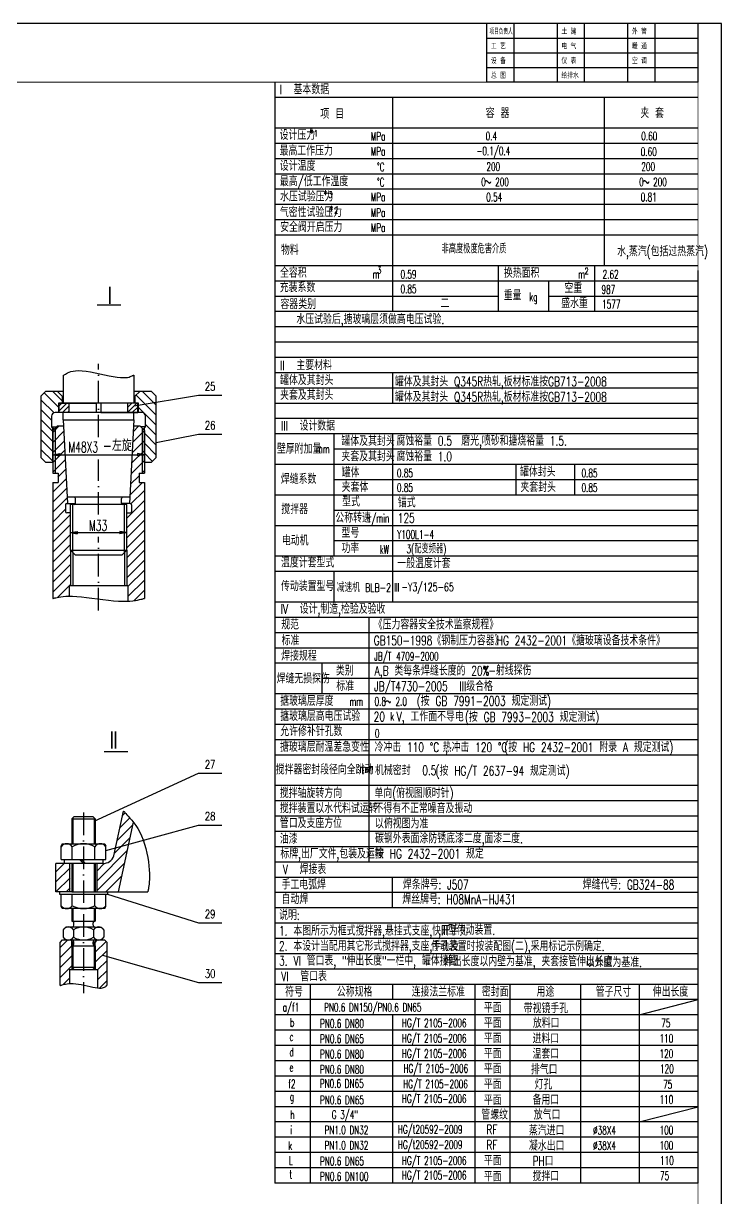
# Model space of a CAD drawing. Extents: x 15743 to 21683, y 5636 to 14046.
# Drawn here: x 18713 to 21683, y 9055 to 14046 of the extents above; entities that cross this region are included whole.
import ezdxf
from ezdxf.enums import TextEntityAlignment as Align

# ---------------------------------------------------------------- set-up
doc = ezdxf.new("R2010")
doc.units = 0
doc.header["$LTSCALE"] = 8
doc.linetypes.add('ACAD_ISO10W100', pattern=[18, 12, -3, 0, -3])
doc.linetypes.add('HIDDEN', pattern=[0.375, 0.25, -0.125])
for name, color, linetype in [('1', 1, 'Continuous'), ('3', 7, 'HIDDEN'), ('5', 7, 'Continuous'), ('BZCC', 7, 'Continuous'), ('K1', 4, 'Continuous'), ('tankx', 2, 'ACAD_ISO10W100'), ('tanky', 7, 'Continuous')]:
    doc.layers.add(name, color=color, linetype=linetype)
doc.styles.add('HZ', font='txt', dxfattribs={"width": 0.5, "bigfont": 'hzfs'})
doc.styles.add('hzfs', font='simplex.shx', dxfattribs={"width": 0.7, "bigfont": 'hzfs.shx'})
doc.styles.add('ST', font='', dxfattribs={"width": 0.75})
doc.styles.get("Standard").update_dxf_attribs({"font": 'txt', "width": 0.7, "bigfont": 'hztxt.shx'})
doc.styles.get('ST').set_extended_font_data('SimSun')

# ---------------------------------------------------------------- blocks, each defined once
blk = doc.blocks.new('*D111')
for p, q in [((-320.183002, 414.382315), (-320.180446, 414.382922)), ((-320.180446, 414.382922), (-320.16255, 414.387173)), ((-320.16255, 414.387173), (-320.113976, 414.398709)), ((-320.113976, 414.398709), (-320.019385, 414.421173)), ((-320.019385, 414.421173), (-319.863437, 414.45821)), ((-319.863437, 414.45821), (-319.630794, 414.513462)), ((-319.630794, 414.513462), (-319.306116, 414.590571)), ((-319.306116, 414.590571), (-318.874064, 414.693181)), ((-318.874064, 414.693181), (-318.319703, 414.821791)), ((-318.319703, 414.821791), (-317.629714, 414.964325)), ((-317.629714, 414.964325), (-316.791181, 415.105565)), ((-316.791181, 415.105565), (-315.791188, 415.230292)), ((-315.791188, 415.230292), (-314.616822, 415.323285)), ((-314.616822, 415.323285), (-313.255165, 415.369327)), ((-313.255165, 415.369327), (-311.693303, 415.353198)), ((-311.693303, 415.353198), (-309.91832, 415.259678)), ((-309.91832, 415.259678), (-307.928555, 415.080053)), ((-307.928555, 415.080053), (-305.767363, 414.831618)), ((-305.767363, 414.831618), (-303.489352, 414.538173)), ((-303.489352, 414.538173), (-301.149133, 414.223517)), ((-281.80361, 414.227867), (-281.54215, 414.292935)), ((-281.54215, 414.292935), (-281.366886, 414.336553)), ((-281.366886, 414.336553), (-281.260578, 414.363009)), ((-281.260578, 414.363009), (-281.183002, 414.382315)), ((-281.205988, 414.376595), (-281.185875, 414.3816)), ((-301.149133, 414.223517), (-298.801314, 413.911451)), ((-298.801314, 413.911451), (-296.500504, 413.625773)), ((-296.500504, 413.625773), (-294.301312, 413.390283)), ((-294.301312, 413.390283), (-292.258347, 413.228781)), ((-292.258347, 413.228781), (-290.415598, 413.158348)), ((-290.415598, 413.158348), (-288.774569, 413.169189)), ((-288.774569, 413.169189), (-287.326146, 413.244789)), ((-287.326146, 413.244789), (-286.061213, 413.368636)), ((-286.061213, 413.368636), (-284.970655, 413.524216)), ((-284.970655, 413.524216), (-284.045356, 413.695015)), ((-284.045356, 413.695015), (-283.2762, 413.864519)), ((-283.2762, 413.864519), (-282.654073, 414.016215)), ((-282.654073, 414.016215), (-282.168505, 414.137057)), ((-282.168505, 414.137057), (-281.80361, 414.227867))]:
    blk.add_line(p, q)
blk = doc.blocks.new('*D112')
for p, q in [((-315.683002, 509.186114), (-315.681154, 509.187266)), ((-315.681154, 509.187266), (-315.66822, 509.19533)), ((-315.66822, 509.19533), (-315.633114, 509.217218)), ((-315.633114, 509.217218), (-315.564749, 509.259841)), ((-315.564749, 509.259841), (-315.452039, 509.330112)), ((-315.452039, 509.330112), (-315.283899, 509.434943)), ((-315.283899, 509.434943), (-315.04924, 509.581245)), ((-315.04924, 509.581245), (-314.736979, 509.77593)), ((-314.736979, 509.77593), (-314.335133, 510.02064)), ((-314.335133, 510.02064), (-313.828147, 510.295934)), ((-313.828147, 510.295934), (-313.199569, 510.577099)), ((-313.199569, 510.577099), (-312.432948, 510.839425)), ((-312.432948, 510.839425), (-311.511833, 511.058199)), ((-311.511833, 511.058199), (-310.419772, 511.208709)), ((-310.419772, 511.208709), (-309.140315, 511.266245)), ((-309.140315, 511.266245), (-307.65701, 511.206094)), ((-307.65701, 511.206094), (-305.965695, 511.013166)), ((-305.965695, 511.013166), (-304.111358, 510.710859)), ((-304.111358, 510.710859), (-302.151276, 510.332192)), ((-302.151276, 510.332192), (-300.142726, 509.910184)), ((-300.142726, 509.910184), (-298.142985, 509.477855)), ((-298.142985, 509.477855), (-296.209329, 509.068222)), ((-286.441103, 508.998497), (-286.190871, 509.1205)), ((-286.190871, 509.1205), (-286.002826, 509.212183)), ((-286.002826, 509.212183), (-285.868085, 509.277877)), ((-285.868085, 509.277877), (-285.777765, 509.321913)), ((-285.777765, 509.321913), (-285.72298, 509.348624)), ((-285.72298, 509.348624), (-285.683002, 509.368115)), ((-285.694847, 509.36234), (-285.684483, 509.367394)), ((-296.209329, 509.068222), (-294.399037, 508.714306)), ((-294.399037, 508.714306), (-292.769383, 508.449126)), ((-292.769383, 508.449126), (-291.364624, 508.296939)), ((-291.364624, 508.296939), (-290.176926, 508.246956)), ((-290.176926, 508.246956), (-289.185433, 508.279626)), ((-289.185433, 508.279626), (-288.36929, 508.375399)), ((-288.36929, 508.375399), (-287.707641, 508.514723)), ((-287.707641, 508.514723), (-287.17963, 508.678048)), ((-287.17963, 508.678048), (-286.764403, 508.845823)), ((-286.764403, 508.845823), (-286.441103, 508.998497))]:
    blk.add_line(p, q)
blk = doc.blocks.new('*D113')
at = {"layer": '5'}
for p, q in [((-317.683002, 495.628834), (-323.805991, 501.751823)), ((-316.183002, 498.371474), (-320.18634, 502.374812)), ((-319.609662, 493.312853), (-325.183002, 498.886193)), ((-320.683002, 490.143552), (-325.183002, 494.643552)), ((-320.183002, 485.400911), (-325.183002, 490.400911)), ((-320.183002, 481.158271), (-325.183002, 486.158271)), ((-320.183002, 476.91563), (-325.183002, 481.91563)), ((-320.183002, 472.672989), (-325.183002, 477.672989))]:
    blk.add_line(p, q, dxfattribs=at)
blk = doc.blocks.new('*D114')
at = {"layer": '5'}
for p, q in [((-276.183002, 492.3126), (-284.714108, 500.843706)), ((-276.183002, 496.55524), (-282.002574, 502.374812)), ((-276.183002, 488.069959), (-283.683002, 495.569959)), ((-276.183002, 479.584678), (-281.183002, 484.584678)), ((-276.183002, 483.827318), (-280.683002, 488.327318)), ((-276.183002, 475.342037), (-281.183002, 480.342037)), ((-277.82071, 472.737104), (-281.183002, 476.099396))]:
    blk.add_line(p, q, dxfattribs=at)
blk = doc.blocks.new('*D115')
at = {"layer": '5'}
for p, q in [((-317.433002, 494.084294), (-314.142484, 497.374812)), ((-317.433002, 496.205615), (-316.263805, 497.374812)), ((-316.021164, 493.374812), (-313.183002, 496.212974)), ((-313.899844, 493.374812), (-313.183002, 494.091654))]:
    blk.add_line(p, q, dxfattribs=at)
blk = doc.blocks.new('*D116')
at = {"layer": '5'}
for p, q in [((-288.183002, 493.63581), (-284.443999, 497.374812)), ((-288.183002, 495.75713), (-286.56532, 497.374812)), ((-286.322679, 493.374812), (-283.933002, 495.764489)), ((-284.201359, 493.374812), (-283.933002, 493.643169))]:
    blk.add_line(p, q, dxfattribs=at)
blk = doc.blocks.new('*D117')
at = {"layer": '5'}
for p, q in [((-317.435375, 487.717961), (-320.183002, 484.970333)), ((-315.438098, 485.472597), (-320.183002, 480.727693)), ((-315.236229, 481.431825), (-320.183002, 476.485052)), ((-315.03436, 477.391053), (-320.183002, 472.242411)), ((-314.832492, 473.350281), (-320.183002, 467.999771)), ((-317.933002, 466.00713), (-314.630623, 469.309509)), ((-320.183002, 459.514489), (-314.428755, 465.268737)), ((-320.183002, 455.271849), (-314.226886, 461.227964)), ((-320.183002, 451.029208), (-314.025018, 457.187192)), ((-320.183002, 446.786567), (-314.683002, 452.286567)), ((-320.183002, 442.543927), (-312.683002, 450.043927)), ((-320.183002, 438.301286), (-312.683002, 445.801286)), ((-320.183002, 434.058645), (-312.683002, 441.558645)), ((-320.183002, 429.816005), (-312.683002, 437.316005)), ((-320.183002, 425.573364), (-312.683002, 433.073364)), ((-320.183002, 421.330723), (-312.683002, 428.830723)), ((-320.183002, 417.088082), (-312.683002, 424.588082)), ((-318.177219, 414.851225), (-312.683002, 420.345442)), ((-313.422121, 415.363682), (-313.183002, 415.602801))]:
    blk.add_line(p, q, dxfattribs=at)
blk = doc.blocks.new('*D118')
for p, q in [((-322.085011, 277.12909), (-322.083184, 277.129638)), ((-322.083184, 277.129638), (-322.070396, 277.13347)), ((-322.070396, 277.13347), (-322.035686, 277.143874)), ((-322.035686, 277.143874), (-321.968094, 277.164134)), ((-321.968094, 277.164134), (-321.856658, 277.197535)), ((-321.856658, 277.197535), (-321.690416, 277.247362)), ((-321.690416, 277.247362), (-321.45841, 277.316902)), ((-321.45841, 277.316902), (-321.149676, 277.409439)), ((-321.149676, 277.409439), (-320.754839, 277.525415)), ((-320.754839, 277.525415), (-320.270859, 277.653894)), ((-320.270859, 277.653894), (-319.696278, 277.781097)), ((-319.696278, 277.781097), (-319.029642, 277.893244)), ((-319.029642, 277.893244), (-318.269494, 277.976556)), ((-318.269494, 277.976556), (-317.414379, 278.017252)), ((-317.414379, 278.017252), (-316.462839, 278.001554)), ((-316.462839, 278.001554), (-315.413419, 277.915682)), ((-315.413419, 277.915682), (-314.270084, 277.751817)), ((-314.270084, 277.751817), (-313.058485, 277.525979)), ((-313.058485, 277.525979), (-311.809692, 277.260149)), ((-311.809692, 277.260149), (-310.554778, 276.97631)), ((-310.554778, 276.97631), (-309.324813, 276.696441)), ((-309.324813, 276.696441), (-308.150868, 276.442524)), ((-308.150868, 276.442524), (-307.064016, 276.23654)), ((-307.064016, 276.23654), (-306.095328, 276.10047)), ((-306.095328, 276.10047), (-305.268374, 276.050004)), ((-305.268374, 276.050004), (-304.576724, 276.075668)), ((-304.576724, 276.075668), (-304.006448, 276.161698)), ((-304.006448, 276.161698), (-303.543614, 276.292327)), ((-303.543614, 276.292327), (-303.174292, 276.451793)), ((-303.174292, 276.451793), (-302.884552, 276.624329)), ((-302.884552, 276.624329), (-302.660461, 276.79417)), ((-302.660461, 276.79417), (-302.48809, 276.945552)), ((-302.48809, 276.945552), (-302.355042, 277.06605)), ((-302.355042, 277.06605), (-302.25506, 277.156602)), ((-302.25506, 277.156602), (-302.183419, 277.221485)), ((-302.183419, 277.221485), (-302.135396, 277.264979)), ((-302.135396, 277.264979), (-302.106267, 277.29136)), ((-302.106267, 277.29136), (-302.085011, 277.310611)), ((-302.091309, 277.304907), (-302.085798, 277.309898))]:
    blk.add_line(p, q)
blk = doc.blocks.new('*D119')
for p, q in [((-295.057548, 351.283669), (-295.054762, 351.280706)), ((-295.054762, 351.280706), (-295.035262, 351.259964)), ((-295.035262, 351.259964), (-294.982333, 351.203665)), ((-294.982333, 351.203665), (-294.879261, 351.09403)), ((-294.879261, 351.09403), (-294.709331, 350.913281)), ((-294.709331, 350.913281), (-294.45583, 350.643639)), ((-294.45583, 350.643639), (-294.102042, 350.267326)), ((-294.102042, 350.267326), (-293.631253, 349.766562)), ((-293.631253, 349.766562), (-293.034078, 349.126771)), ((-293.034078, 349.126771), (-292.330447, 348.346177)), ((-292.330447, 348.346177), (-291.547619, 347.426207)), ((-291.547619, 347.426207), (-290.712854, 346.368288)), ((-290.712854, 346.368288), (-289.853411, 345.173846)), ((-289.853411, 345.173846), (-288.996548, 343.844308)), ((-288.996548, 343.844308), (-288.169526, 342.381099)), ((-288.169526, 342.381099), (-287.399603, 340.785647)), ((-287.399603, 340.785647), (-286.709213, 339.065047)), ((-286.709213, 339.065047), (-286.101492, 337.24907)), ((-286.101492, 337.24907), (-285.574751, 335.373156)), ((-285.574751, 335.373156), (-285.127298, 333.472745)), ((-285.127298, 333.472745), (-284.757444, 331.583277)), ((-284.757444, 331.583277), (-284.4635, 329.740192)), ((-284.4635, 329.740192), (-284.243776, 327.978931)), ((-284.243776, 327.978931), (-284.096582, 326.334932)), ((-284.096582, 326.334932), (-284.018586, 324.837056)), ((-284.018586, 324.837056), (-283.99989, 323.487838)), ((-284.287293, 319.496646), (-284.391989, 318.830042)), ((-284.184195, 320.291682), (-284.287293, 319.496646)), ((-284.094235, 321.219196), (-284.184195, 320.291682)), ((-284.028953, 322.283233), (-284.094235, 321.219196)), ((-283.99989, 323.487838), (-284.028953, 322.283233)), ((-284.703814, 317.071865), (-284.715898, 317.004172)), ((-284.712318, 317.024229), (-284.715451, 317.006679)), ((-284.687254, 317.164629), (-284.703814, 317.071865)), ((-284.659952, 317.317564), (-284.687254, 317.164629)), ((-284.619223, 317.545714), (-284.659952, 317.317564)), ((-284.562381, 317.86412), (-284.619223, 317.545714)), ((-284.486741, 318.287827), (-284.562381, 317.86412)), ((-284.391989, 318.830042), (-284.486741, 318.287827))]:
    blk.add_line(p, q)
blk = doc.blocks.new('*D120')
at = {"layer": '5'}
for p, q in [((-322.085011, 293.240274), (-318.83576, 296.489525)), ((-317.078471, 294.004172), (-316.585011, 294.497633)), ((-322.085011, 288.997633), (-317.085011, 293.997633)), ((-322.085011, 284.754992), (-317.085011, 289.754992)), ((-322.085011, 280.512352), (-317.085011, 285.512352)), ((-320.860276, 277.494445), (-318.085011, 280.269711))]:
    blk.add_line(p, q, dxfattribs=at)
blk = doc.blocks.new('*D121')
at = {"layer": '5'}
for p, q in [((-307.585011, 295.012352), (-306.09319, 296.504172)), ((-307.085011, 291.269711), (-302.46778, 295.886942)), ((-307.085011, 287.02707), (-302.085011, 292.02707)), ((-306.085011, 283.784429), (-302.085011, 287.784429)), ((-306.085011, 279.541789), (-302.085011, 283.541789)), ((-305.330372, 276.053787), (-302.085011, 279.299148))]:
    blk.add_line(p, q, dxfattribs=at)
blk = doc.blocks.new('*D122')
at = {"layer": '5'}
for p, q in [((-295.422787, 349.600982), (-294.419147, 350.604622)), ((-297.775185, 338.763303), (-291.240314, 345.298174)), ((-296.598986, 344.182142), (-292.37999, 348.401139)), ((-298.951384, 333.344463), (-292.416513, 339.879334)), ((-306.335011, 321.718196), (-293.54851, 334.504697)), ((-306.335011, 325.960836), (-303.253373, 329.042474)), ((-306.335011, 317.475555), (-294.76891, 329.041655)), ((-302.563753, 317.004172), (-295.945109, 323.622816))]:
    blk.add_line(p, q, dxfattribs=at)
blk = doc.blocks.new('*D123')
at = {"layer": '5'}
for p, q in [((-320.262238, 329.004172), (-323.835011, 325.431399)), ((-317.835011, 327.188758), (-323.835011, 321.188758)), ((-317.835011, 322.946118), (-323.835011, 316.946118)), ((-319.534315, 317.004172), (-317.835011, 318.703477))]:
    blk.add_line(p, q, dxfattribs=at)
blk = doc.blocks.new('*D110')
for p, q in [((-66.19156, 553.488057), (-66.19134, 553.488374)), ((-66.19134, 553.488374), (-66.189795, 553.490593)), ((-66.189795, 553.490593), (-66.185603, 553.496614)), ((-66.185603, 553.496614), (-66.17744, 553.50834)), ((-66.17744, 553.50834), (-66.16398, 553.527672)), ((-66.16398, 553.527672), (-66.143902, 553.556512)), ((-66.143902, 553.556512), (-66.115881, 553.59676)), ((-66.115881, 553.59676), (-66.078593, 553.65032)), ((-66.078593, 553.65032), (-66.030975, 553.717519)), ((-66.030975, 553.717519), (-65.973007, 553.792396)), ((-65.973007, 553.792396), (-65.904929, 553.867417)), ((-65.904929, 553.867417), (-65.826983, 553.935049)), ((-65.826983, 553.935049), (-65.739409, 553.987758)), ((-65.739409, 553.987758), (-65.642448, 554.01801)), ((-65.642448, 554.01801), (-65.53634, 554.018271)), ((-65.53634, 554.018271), (-65.421327, 553.981007)), ((-65.421327, 553.981007), (-65.297969, 553.901805)), ((-65.297969, 553.901805), (-65.168113, 553.788737)), ((-65.168113, 553.788737), (-65.033924, 553.652996)), ((-65.033924, 553.652996), (-64.897568, 553.505773)), ((-64.897568, 553.505773), (-64.761213, 553.358261)), ((-64.761213, 553.358261), (-64.627024, 553.221653)), ((-64.627024, 553.221653), (-64.497167, 553.107141)), ((-64.497167, 553.107141), (-64.373809, 553.025917)), ((-64.373809, 553.025917), (-64.258796, 552.986078)), ((-64.258796, 552.986078), (-64.152688, 552.98333)), ((-64.152688, 552.98333), (-64.055727, 553.010284)), ((-64.055727, 553.010284), (-63.968153, 553.059551)), ((-63.968153, 553.059551), (-63.890207, 553.123741)), ((-63.890207, 553.123741), (-63.822129, 553.195465)), ((-63.822129, 553.195465), (-63.764161, 553.267333)), ((-63.764161, 553.267333), (-63.716543, 553.331957)), ((-63.716543, 553.331957), (-63.679255, 553.383482)), ((-63.679255, 553.383482), (-63.651234, 553.422202)), ((-63.651234, 553.422202), (-63.631156, 553.449947)), ((-63.631156, 553.449947), (-63.617697, 553.468545)), ((-63.617697, 553.468545), (-63.609533, 553.479825)), ((-63.609533, 553.479825), (-63.603576, 553.488057)), ((-63.605341, 553.485618), (-63.603796, 553.487752))]:
    blk.add_line(p, q)
blk = doc.blocks.new('*D124')
for p, q in [((-173.847039, 332.639786), (-173.846797, 332.640034)), ((-173.846797, 332.640034), (-173.845096, 332.641775)), ((-173.845096, 332.641775), (-173.840481, 332.646498)), ((-173.840481, 332.646498), (-173.831493, 332.655697)), ((-173.831493, 332.655697), (-173.816675, 332.670862)), ((-173.816675, 332.670862), (-173.79457, 332.693486)), ((-173.79457, 332.693486), (-173.763721, 332.725059)), ((-173.763721, 332.725059), (-173.722668, 332.767075)), ((-173.722668, 332.767075), (-173.670361, 332.819804)), ((-173.670361, 332.819804), (-173.607364, 332.87864)), ((-173.607364, 332.87864), (-173.534648, 332.937759)), ((-173.534648, 332.937759), (-173.453182, 332.991335)), ((-173.453182, 332.991335), (-173.363938, 333.033541)), ((-173.363938, 333.033541), (-173.267885, 333.058552)), ((-173.267885, 333.058552), (-173.165994, 333.060543)), ((-173.165994, 333.060543), (-173.059234, 333.033688)), ((-173.059234, 333.033688), (-172.948693, 332.974564)), ((-172.948693, 332.974564), (-172.83592, 332.88936)), ((-172.83592, 332.88936), (-172.722583, 332.786666)), ((-172.722583, 332.786666), (-172.610349, 332.675073)), ((-172.610349, 332.675073), (-172.500885, 332.563172)), ((-172.500885, 332.563172), (-172.395857, 332.459555)), ((-172.395857, 332.459555), (-172.296933, 332.372812)), ((-172.296933, 332.372812), (-172.205778, 332.311534)), ((-172.205778, 332.311534), (-172.123715, 332.281935)), ((-172.123715, 332.281935), (-172.050674, 332.28072)), ((-172.050674, 332.28072), (-171.986241, 332.302218)), ((-171.986241, 332.302218), (-171.930001, 332.340757)), ((-171.930001, 332.340757), (-171.88154, 332.390665)), ((-171.88154, 332.390665), (-171.840444, 332.446271)), ((-171.840444, 332.446271), (-171.806297, 332.501902)), ((-171.806297, 332.501902), (-171.778686, 332.551887)), ((-171.778686, 332.551887), (-171.757136, 332.591735)), ((-171.757136, 332.591735), (-171.740943, 332.621681)), ((-171.740943, 332.621681), (-171.729339, 332.643137)), ((-171.729339, 332.643137), (-171.721561, 332.65752)), ((-171.721561, 332.65752), (-171.716843, 332.666245)), ((-171.716843, 332.666245), (-171.7134, 332.672611)), ((-171.71442, 332.670725), (-171.713528, 332.672375))]:
    blk.add_line(p, q)

msp = doc.modelspace()

# ---------------------------------------------------------------- linework, layer by layer
for p, q in [((21682.9, 14046.3), (15742.9, 14046.3)), ((21682.9, 5636.3), (21682.9, 14046.3)), ((21582.9, 13731.3), (19782.9, 13731.3)), ((20282.9, 13731.3), (20282.9, 12821.3)), ((21182.9, 13731.3), (21182.9, 13016.3)), ((21582.9, 13601.3), (19782.9, 13601.3)), ((21582.9, 13536.3), (19782.9, 13536.3)), ((21582.9, 13471.3), (19782.9, 13471.3)), ((21582.9, 13406.3), (19782.9, 13406.3)), ((20678, 13376), (20678.7, 13376.7)), ((20678.7, 13376.7), (20679.4, 13377.4)), ((20679.4, 13377.4), (20680.3, 13377.9)), ((20680.3, 13377.9), (20681.3, 13378.2)), ((20681.3, 13378.2), (20682.3, 13378.2)), ((20682.3, 13378.2), (20683.5, 13377.8)), ((20683.5, 13377.8), (20684.7, 13377.1)), ((20684.7, 13377.1), (20686, 13375.9)), ((21582.9, 13341.3), (19782.9, 13341.3)), ((20675.8, 13372.9), (20675.9, 13373)), ((20675.8, 13372.9), (20675.8, 13372.9)), ((20675.8, 13372.9), (20675.8, 13372.9)), ((20675.9, 13373.1), (20676.1, 13373.3)), ((20675.9, 13373), (20675.9, 13373.1)), ((20676.1, 13373.3), (20676.3, 13373.6)), ((20676.3, 13373.6), (20676.6, 13374)), ((20676.6, 13374), (20676.9, 13374.5)), ((20676.9, 13374.5), (20677.4, 13375.2)), ((20677.4, 13375.2), (20678, 13376)), ((20686, 13375.9), (20687.4, 13374.6)), ((20687.4, 13374.6), (20688.7, 13373.1)), ((20688.7, 13373.1), (20690.1, 13371.6)), ((20690.1, 13371.6), (20691.4, 13370.3)), ((20691.4, 13370.3), (20692.7, 13369.1)), ((20692.7, 13369.1), (20694, 13368.3)), ((20694, 13368.3), (20695.1, 13367.9)), ((20695.1, 13367.9), (20696.2, 13367.9)), ((20696.2, 13367.9), (20697.2, 13368.1)), ((20697.2, 13368.1), (20698, 13368.6)), ((20698, 13368.6), (20698.8, 13369.3)), ((20698.8, 13369.3), (20699.5, 13370)), ((20699.5, 13370), (20700.1, 13370.7)), ((20700.1, 13370.7), (20700.5, 13371.4)), ((20700.5, 13371.4), (20700.9, 13371.9)), ((20700.9, 13371.9), (20701.2, 13372.3)), ((20701.2, 13372.3), (20701.4, 13372.5)), ((20701.4, 13372.5), (20701.5, 13372.7)), ((20701.5, 13372.7), (20701.6, 13372.8)), ((20701.6, 13372.8), (20701.7, 13372.9)), ((20701.7, 13372.9), (20701.7, 13372.9)), ((21582.9, 13276.3), (19782.9, 13276.3)), ((21582.9, 13211.3), (19782.9, 13211.3)), ((21582.9, 13146.3), (19782.9, 13146.3)), ((21582.9, 13016.3), (19782.9, 13016.3)), ((20732.9, 13016.3), (20732.9, 12821.3)), ((21142.8, 13016.3), (21142.8, 12821.3)), ((21582.9, 9116.3), (21583.5, 12996.3)), ((21582.9, 12951.3), (19782.9, 12951.3)), ((20947.9, 12821.3), (20947.9, 12951.3)), ((20732.9, 12886.3), (19782.9, 12886.3)), ((21582.9, 12886.3), (20947.9, 12886.3)), ((21582.9, 12821.3), (19782.9, 12821.3)), ((21582.9, 12756.3), (19782.9, 12756.3)), ((21582.9, 12691.3), (19782.9, 12691.3)), ((21582.9, 12561.3), (19782.9, 12561.3)), ((20282.9, 12561.3), (20282.9, 12431.3)), ((21582.9, 12496.3), (19782.9, 12496.3)), ((21582.9, 12431.3), (19782.9, 12431.3)), ((18837.4, 12181.9), (18837.4, 12326.9)), ((18847.4, 12325.3), (18847.4, 12135.3)), ((19217.4, 12325.3), (19217.4, 12135.3)), ((19227.4, 12181.9), (19227.4, 12326.9)), ((21582.9, 12301.3), (19782.9, 12301.3)), ((20032.9, 12301.3), (20032.9, 11781.3)), ((20282.9, 12301.3), (20282.9, 11586.3)), ((21582.9, 12236.3), (20032.9, 12236.3)), ((21582.9, 12171.3), (19782.9, 12171.3)), ((20807.9, 12171.3), (20807.9, 12041.3)), ((21057.9, 12171.3), (21057.9, 12041.3)), ((21582.9, 12106.3), (20032.9, 12106.3)), ((21582.9, 12041.3), (19782.9, 12041.3)), ((18922.4, 11796.9), (18922.4, 12001.9)), ((19142.4, 11796.9), (19142.4, 12001.9)), ((21582.9, 11976.3), (20032.9, 11976.3)), ((21582.9, 11911.3), (19782.9, 11911.3)), ((21582.9, 11846.3), (20032.9, 11846.3)), ((18912.4, 11806.9), (18912.4, 11655.3)), ((19152.4, 11806.9), (19152.4, 11655.3)), ((21582.9, 11781.3), (19782.9, 11781.3)), ((21582.9, 11716.3), (19782.9, 11716.3)), ((20032.9, 11716.3), (20032.9, 11586.3)), ((21582.9, 11521.3), (19782.9, 11521.3)), ((20182.9, 11521.3), (20182.9, 10481.3)), ((21582.9, 11456.3), (19782.9, 11456.3)), ((21582.9, 11391.3), (19782.9, 11391.3)), ((21582.9, 11326.3), (19782.9, 11326.3)), ((19982.9, 11326.3), (19982.9, 11196.3)), ((21582.9, 11261.3), (19982.9, 11261.3)), ((21582.9, 11196.3), (19782.9, 11196.3)), ((21582.9, 11131.3), (19782.9, 11131.3)), ((21582.9, 11066.3), (19782.9, 11066.3)), ((21582.9, 11001.3), (19782.9, 11001.3)), ((19056.8, 10950.8), (19156.8, 10950.8)), ((21582.9, 10936.3), (19782.9, 10936.3)), ((21582.9, 10806.3), (19782.9, 10806.3)), ((21582.9, 10741.3), (19782.9, 10741.3)), ((18923.4, 10670), (18923.4, 10559.2)), ((19013.4, 10670), (19013.4, 10559.2)), ((21582.9, 10676.3), (19782.9, 10676.3)), ((21582.9, 10611.3), (19782.9, 10611.3)), ((21582.9, 10546.3), (19782.9, 10546.3)), ((18923.4, 10475), (18923.4, 10355)), ((19013.4, 10475), (19013.4, 10355)), ((21582.9, 10416.3), (19782.9, 10416.3)), ((20282.9, 10286.3), (20282.9, 10416.3)), ((21582.9, 10351.3), (19782.9, 10351.3)), ((18923.4, 10283.3), (18923.4, 10230)), ((19013.4, 10283.3), (19013.4, 10230)), ((21582.9, 10221.3), (19782.9, 10221.3)), ((18918.4, 10125.2), (18918.4, 10145)), ((19018.4, 10125), (19018.4, 10145)), ((21582.9, 10156.3), (19782.9, 10156.3)), ((18923.4, 10125), (18923.4, 10030)), ((19013.4, 10125), (19013.4, 10030)), ((21582.9, 10091.3), (19782.9, 10091.3)), ((18918.4, 10035), (18918.4, 10025)), ((19018.4, 10035), (19018.4, 10025)), ((21582.9, 9961.3), (19782.9, 9961.3)), ((19932.9, 9961.3), (19932.9, 9116.3)), ((20282.9, 9961.3), (20282.9, 9896.3)), ((20632.9, 9961.3), (20632.9, 9116.3)), ((20782.9, 9961.3), (20782.9, 9116.3)), ((21082.9, 9961.3), (21082.9, 9116.3)), ((21332.9, 9961.3), (21332.9, 9116.3)), ((21582.9, 9896.3), (19782.9, 9896.3)), ((21582.9, 9896.3), (19782.9, 9896.3)), ((19932.9, 9896.3), (19932.9, 9116.3)), ((20632.9, 9896.3), (20632.9, 9116.3)), ((20782.9, 9896.3), (20782.9, 9116.3)), ((21082.9, 9896.3), (21082.9, 9116.3)), ((21332.9, 9896.3), (21332.9, 9116.3)), ((21582.9, 9831.3), (19782.9, 9831.3)), ((20282.9, 9831.3), (20282.9, 9181.3)), ((20282.9, 9831.3), (20282.9, 9116.3)), ((21582.9, 9766.3), (19782.9, 9766.3)), ((21582.9, 9701.3), (19782.9, 9701.3)), ((21582.9, 9636.3), (19782.9, 9636.3)), ((21582.9, 9571.3), (19782.9, 9571.3)), ((20282.9, 9571.3), (20282.9, 9506.3)), ((20282.9, 9571.3), (20282.9, 9506.3)), ((21582.9, 9506.3), (19782.9, 9506.3)), ((21582.9, 9441.3), (19782.9, 9441.3)), ((21582.9, 9376.3), (19782.9, 9376.3)), ((21582.9, 9311.3), (19782.9, 9311.3)), ((21582.9, 9246.3), (19782.9, 9246.3)), ((21582.9, 9181.3), (19782.9, 9181.3))]:
    msp.add_line(p, q)
at = {"color": 7}
for p, q in [((21582.9, 14046.3), (20682.9, 14046.3)), ((20682.9, 14046.3), (20682.9, 13796.3)), ((20798.9, 14046.3), (20798.9, 13796.3)), ((20982.9, 14046.3), (20982.9, 13796.3)), ((21098.9, 14046.3), (21098.9, 13796.3)), ((21282.9, 14046.3), (21282.9, 13796.3)), ((21398.9, 14046.3), (21398.9, 13796.3)), ((20682.9, 13983.8), (21582.9, 13983.8)), ((20682.9, 13921.3), (21582.9, 13921.3)), ((20682.9, 13858.8), (21582.9, 13858.8))]:
    msp.add_line(p, q, dxfattribs=at)
at = {"linetype": 'ByBlock'}
for p, q in [((21332.9, 9831.3), (21582.9, 9896.3)), ((21332.9, 9376.3), (21582.9, 9441.3))]:
    msp.add_line(p, q, dxfattribs=at)
at = {"layer": '1'}
for p, q in [((19782.9, 13796.3), (19782.9, 9116.3)), ((21582.9, 12626.3), (19782.9, 12626.3)), ((18882.4, 12550), (18882.4, 12431.9)), ((19182.4, 12551.8), (19182.4, 12431.9)), ((18807.4, 12481.9), (18787.4, 12461.9)), ((18882.4, 12481.9), (18807.4, 12481.9)), ((18877.4, 12461.9), (18857.4, 12481.9)), ((19257.4, 12481.9), (19182.4, 12481.9)), ((19187.4, 12461.9), (19207.4, 12481.9)), ((19277.4, 12461.9), (19257.4, 12481.9)), ((18787.4, 12461.9), (18787.4, 12201.9)), ((19202.4, 12431.9), (18862.4, 12431.9)), ((18862.4, 12431.9), (18862.4, 12391.9)), ((18864.9, 12391.9), (18864.9, 12431.9)), ((18864.9, 12431.9), (19022.4, 12431.9)), ((18877.4, 12461.9), (18877.4, 12431.9)), ((18877.4, 12461.9), (18882.4, 12461.9)), ((18907.4, 12391.9), (18907.4, 12431.9)), ((19199.9, 12431.9), (18995.4, 12431.9)), ((19157.4, 12391.9), (19157.4, 12431.9)), ((19182.4, 12461.9), (19187.4, 12461.9)), ((19187.4, 12461.9), (19187.4, 12431.9)), ((19199.9, 12391.9), (19199.9, 12431.9)), ((19202.4, 12391.9), (19202.4, 12431.9)), ((19277.4, 12201.9), (19277.4, 12461.9)), ((19217.4, 12391.9), (18847.4, 12391.9)), ((19022.4, 12391.9), (18864.9, 12391.9)), ((18882.4, 12361.9), (18882.4, 12391.9)), ((19042.4, 12391.9), (19199.9, 12391.9)), ((19182.4, 12361.9), (19182.4, 12391.9)), ((18832.4, 12376.9), (18832.4, 12331.9)), ((18832.4, 12331.9), (18854, 12331.9)), ((18832.4, 12331.9), (18843.2, 12321.1)), ((18857.4, 12335.3), (18837.4, 12315.3)), ((18857.4, 12335.3), (18884.9, 12335.3)), ((18882.4, 12361.9), (19182.4, 12361.9)), ((18882.4, 12361.9), (18900.2, 12005.3)), ((19182.4, 12361.9), (19164.6, 12005.3)), ((19179.9, 12335.3), (19207.4, 12335.3)), ((19227.4, 12315.3), (19207.4, 12335.3)), ((19232.4, 12331.9), (19210.8, 12331.9)), ((19232.4, 12331.9), (19221.6, 12321.1)), ((19232.4, 12331.9), (19232.4, 12376.9)), ((21582.9, 12366.3), (19782.9, 12366.3)), ((18837.4, 12315.3), (18837.4, 12135.3)), ((19227.4, 12315.3), (19227.4, 12135.3)), ((18787.4, 12201.9), (18807.4, 12181.9)), ((18807.4, 12181.9), (18837.4, 12181.9)), ((19227.4, 12181.9), (19257.4, 12181.9)), ((19257.4, 12181.9), (19277.4, 12201.9)), ((18837.4, 12135.3), (18859.9, 12135.3)), ((18859.9, 12135.3), (18859.9, 12095.3)), ((19204.9, 12135.3), (19204.9, 12095.3)), ((19204.9, 12135.3), (19227.4, 12135.3)), ((18837.4, 12095.3), (18859.9, 12095.3)), ((18837.4, 12095.3), (18837.4, 11602)), ((19204.9, 12095.3), (19227.4, 12095.3)), ((19227.4, 12095.3), (19227.4, 11602)), ((19165.9, 12031.9), (18898.9, 12031.9)), ((18892.4, 12000.3), (18892.4, 11970.3)), ((18897.4, 12005.3), (18934.9, 12005.3)), ((18912.4, 11806.9), (18912.4, 12001.9)), ((19152.4, 12001.9), (18912.4, 12001.9)), ((18934.9, 12006.9), (18934.9, 12026.9)), ((19129.9, 12006.9), (19129.9, 12026.9)), ((19167.4, 12005.3), (19129.9, 12005.3)), ((19152.4, 11806.9), (19152.4, 12001.9)), ((19172.4, 12000.3), (19172.4, 11970.3)), ((18912.4, 11965.3), (18897.4, 11965.3)), ((19152.4, 11965.3), (19167.4, 11965.3)), ((18912.4, 11806.9), (18932.4, 11786.9)), ((18912.4, 11806.9), (19152.4, 11806.9)), ((18922.4, 11796.9), (18922.4, 11655.3)), ((18932.4, 11786.9), (19132.4, 11786.9)), ((19152.4, 11806.9), (19132.4, 11786.9)), ((19142.4, 11796.9), (19142.4, 11655.3)), ((19157.4, 11655.3), (18907.4, 11655.3)), ((18907.4, 11655.3), (18907.4, 11611.8)), ((19157.4, 11655.3), (19157.4, 11590.2)), ((21582.9, 11586.3), (19782.9, 11586.3)), ((19097.4, 10507.5), (19138.7, 10697.8)), ((18928.4, 10675), (18918.4, 10665)), ((18918.4, 10665), (19018.4, 10665)), ((18918.4, 10665), (18918.4, 10559.2)), ((18928.4, 10675), (19008.4, 10675)), ((19008.4, 10675), (19018.4, 10665)), ((19018.4, 10665), (19018.4, 10559.2)), ((19179.8, 10651.6), (19115.5, 10355)), ((18877.5, 10559.2), (18873.2, 10549.8)), ((18873.2, 10492.5), (18873.2, 10549.8)), ((18877.5, 10559.2), (19059.3, 10559.2)), ((18920.8, 10492.5), (18920.8, 10546.7)), ((19016.1, 10492.5), (19016.1, 10546.7)), ((19059.3, 10559.2), (19063.7, 10549.8)), ((19063.7, 10492.5), (19063.7, 10549.8)), ((18873.2, 10492.5), (19063.7, 10492.5)), ((18885.7, 10492.5), (18885.7, 10475)), ((18968.4, 10475), (18950.9, 10492.5)), ((18959, 10492.5), (18976.5, 10475)), ((19051.2, 10492.5), (19051.2, 10475)), ((18850.9, 10355), (18850.9, 10475)), ((19050.6, 10475), (18850.9, 10475)), ((18910.9, 10355), (18910.9, 10475)), ((18918.4, 10475), (18918.4, 10355)), ((19018.4, 10475), (19018.4, 10355)), ((19025.9, 10355), (19025.9, 10475)), ((21582.9, 10481.3), (19782.9, 10481.3)), ((18918.4, 10355), (18850.9, 10355)), ((18866.6, 10355), (18866.6, 10345)), ((18866.6, 10345), (19070.4, 10345)), ((18873.2, 10292.7), (18873.2, 10345)), ((18918.4, 10355), (19242.1, 10355)), ((18920.8, 10295.8), (18920.8, 10345)), ((19016.1, 10295.8), (19016.1, 10345)), ((19063.7, 10292.7), (19063.7, 10345)), ((19070.4, 10355), (19070.4, 10345)), ((18877.5, 10283.3), (18873.2, 10292.7)), ((19059.3, 10283.3), (18877.5, 10283.3)), ((18918.4, 10283.3), (18918.4, 10230)), ((19018.4, 10283.3), (19018.4, 10230)), ((19059.3, 10283.3), (19063.7, 10292.7)), ((21582.9, 10286.3), (19782.9, 10286.3)), ((18893.5, 10205), (18881.9, 10193.4)), ((18881.9, 10193.4), (18881.9, 10161.6)), ((19016.9, 10205), (18893.5, 10205)), ((18918.4, 10230), (19016.9, 10230)), ((18925.6, 10193.1), (18925.6, 10161.6)), ((18927.4, 10212.5), (18927.4, 10222.5)), ((19009.4, 10212.5), (19009.4, 10222.5)), ((19011.3, 10193.1), (19011.3, 10161.6)), ((19016.9, 10230), (19018.4, 10230)), ((19016.9, 10205), (19043.3, 10205)), ((19043.3, 10205), (19054.9, 10193.4)), ((19054.9, 10193.4), (19054.9, 10161.6)), ((18868.4, 10140), (18878.4, 10150)), ((18868.4, 9956.3), (18868.4, 10140)), ((18878.4, 10150), (19058.4, 10150)), ((18893.5, 10150), (18881.9, 10161.6)), ((18913.4, 10150), (18923.4, 10140)), ((18923.4, 10140), (18923.4, 10125.9)), ((18923.4, 10140), (18927.4, 10140)), ((18927.4, 10132.5), (18927.4, 10142.5)), ((19009.4, 10132.5), (19009.4, 10142.5)), ((19009.4, 10140), (19013.4, 10140)), ((19023.4, 10150), (19013.4, 10140)), ((19013.4, 10140), (19013.4, 10125.9)), ((19016.9, 10150), (19043.3, 10150)), ((19043.3, 10150), (19054.9, 10161.6)), ((19058.4, 10150), (19068.4, 10140)), ((19068.4, 9958.1), (19068.4, 10140)), ((18918.4, 10125), (18918.4, 10035)), ((18918.4, 10125), (19016.9, 10125)), ((19016.9, 10125), (19018.4, 10125)), ((19018.4, 10125), (19018.4, 10035)), ((18928.4, 10025), (18918.4, 10035)), ((18918.4, 10035), (19018.4, 10035)), ((19008.4, 10025), (19018.4, 10035)), ((18908.4, 10025), (19028.4, 10025)), ((18908.4, 10025), (18908.4, 9964.8)), ((18923.4, 10030), (18923.4, 10025)), ((19013.4, 10030), (19013.4, 10025)), ((19028.4, 10025), (19028.4, 9946)), ((21582.9, 10026.3), (19782.9, 10026.3)), ((21582.9, 9116.3), (19782.9, 9116.3))]:
    msp.add_line(p, q, dxfattribs=at)
for centre, radius, start, end in [((18847.4, 12376.9), 15, 90, 180), ((19217.4, 12376.9), 15, 0, 90), ((18929.9, 12026.9), 5, 0, 90), ((19134.9, 12026.9), 5, 90, 180), ((18897.4, 12000.3), 5, 90, 180), ((18929.9, 12006.9), 5, 270, 0), ((19134.9, 12006.9), 5, 180, 270), ((19167.4, 12000.3), 5, 0, 90), ((18897.4, 11970.3), 5, 180, 270), ((19167.4, 11970.3), 5, 270, 0), ((18897, 10530.2), 28.9, 34.6147, 145.3853), ((18968.4, 10462.2), 97, 60.5915, 119.4085), ((19039.9, 10530.2), 28.9, 34.6147, 145.3853), ((19050.6, 10525), 50, 270, 339.4566), ((18897, 10312.3), 28.9, 214.6147, 325.3853), ((18968.4, 10380.4), 97, 240.5915, 299.4085), ((19039.9, 10312.3), 28.9, 214.6147, 325.3853), ((18903.7, 10179.5), 25.9, 31.9855, 147.2828), ((18919.9, 10222.5), 7.5, 0, 90), ((18919.9, 10212.5), 7.5, 270, 0), ((18968.4, 10121.8), 83.2, 59.0179, 120.9821), ((19016.9, 10222.5), 7.5, 90, 180), ((19016.9, 10212.5), 7.5, 180, 270), ((19033.2, 10179.5), 25.9, 32.7172, 148.0145), ((18903.8, 10175.7), 26, 212.8647, 327.1353), ((18919.9, 10142.5), 7.5, 0, 90), ((18919.9, 10132.5), 7.5, 270, 0), ((18968.4, 10234.9), 84.9, 239.7122, 300.2878), ((19016.9, 10142.5), 7.5, 90, 180), ((19016.9, 10132.5), 7.5, 180, 270), ((19033.1, 10175.7), 26, 212.8647, 327.1353)]:
    msp.add_arc(centre, radius, start, end, dxfattribs=at)
at = {"layer": '3'}
for p, q in [((19022.4, 12431.9), (19022.4, 12391.9)), ((19042.4, 12431.9), (19042.4, 12391.9))]:
    msp.add_line(p, q, dxfattribs=at)
at = {"layer": '5'}
for p, q in [((19026.8, 12850.4), (19126.8, 12850.4)), ((19179.9, 12310.9), (19204.3, 12335.3)), ((19177.6, 12266.2), (19227.4, 12316)), ((19173.2, 12176.9), (19227.4, 12231.2)), ((19175.4, 12221.6), (19227.4, 12273.6)), ((18837.4, 12213.1), (18867, 12218)), ((18837.4, 12213.1), (19227.4, 12213.1)), ((18837.4, 12213.1), (18867, 12208.1)), ((18867, 12218), (18867, 12208.1)), ((19170.9, 12132.3), (19227.4, 12188.7)), ((19227.4, 12213.1), (19197.8, 12218)), ((19197.8, 12218), (19197.8, 12208.1)), ((19227.4, 12213.1), (19197.8, 12208.1)), ((19216.4, 12135.3), (19227.4, 12146.3)), ((19216.4, 12135.3), (19217.4, 12136.3)), ((19166.5, 12043), (19218.8, 12095.3)), ((19168.7, 12087.6), (19204.9, 12123.8)), ((19170.3, 12004.4), (19227.4, 12061.5)), ((19152.4, 11944), (19227.4, 12019)), ((19152.4, 11901.6), (19227.4, 11976.6)), ((19152.4, 11859.2), (19227.4, 11934.2)), ((18912.4, 11882), (18942, 11886.9)), ((18912.4, 11882), (19152.4, 11882)), ((18912.4, 11882), (18942, 11877.1)), ((18942, 11886.9), (18942, 11877.1)), ((19152.4, 11882), (19122.8, 11886.9)), ((19122.8, 11886.9), (19122.8, 11877.1)), ((19152.4, 11882), (19122.8, 11877.1)), ((19152.4, 11816.8), (19227.4, 11891.8)), ((19152.4, 11774.3), (19227.4, 11849.3)), ((19152.4, 11731.9), (19227.4, 11806.9)), ((19152.4, 11689.5), (19227.4, 11764.5)), ((19157.4, 11652.1), (19227.4, 11722.1)), ((19157.4, 11609.6), (19227.4, 11679.6)), ((19182.6, 11592.4), (19227.4, 11637.2))]:
    msp.add_line(p, q, dxfattribs=at)
at = {"layer": 'BZCC'}
msp.add_line((21582.9, 13796.3), (20682.9, 13796.3), dxfattribs=at)
at = {"layer": 'K1', "color": 7}
msp.add_line((21582.9, 13796.3), (21582.9, 14046.3), dxfattribs=at)
at = {"layer": 'K1', "const_width": 4}
msp.add_lwpolyline([(15842.9, 5736.3), (15842.9, 13796.3), (21582.9, 13796.3), (21582.9, 5736.3)], close=True, dxfattribs=at)
at = {"layer": 'tankx'}
for p, q in [((19032.4, 12287.3), (19032.4, 12599.6)), ((19032.4, 11958.2), (19032.4, 12193)), ((19032.4, 11551.3), (19032.4, 11863.9)), ((18968.4, 10691.7), (18968.4, 9924.2))]:
    msp.add_line(p, q, dxfattribs=at)
at = {"layer": 'tanky', "linetype": 'ByBlock'}
for p, q in [((19183.7, 12420.8), (19457.2, 12465.9)), ((19457.2, 12465.9), (19557.2, 12465.9)), ((19277.4, 12265.3), (19457.2, 12300.7)), ((19457.2, 12300.7), (19557.2, 12300.7)), ((19013.4, 10655.4), (19457.2, 10859)), ((19457.2, 10859), (19557.2, 10859)), ((19063.7, 10530.2), (19457.2, 10638.7)), ((19457.2, 10638.7), (19557.2, 10638.7)), ((19070.4, 10345), (19457.2, 10222.8)), ((19457.2, 10222.8), (19557.2, 10222.8)), ((19048.9, 10085.7), (19457.2, 9969.4)), ((19457.2, 9969.4), (19557.2, 9969.4))]:
    msp.add_line(p, q, dxfattribs=at)

# ---------------------------------------------------------------- block references
at = {"xscale": 10, "yscale": 10, "zscale": 10}
for name, p in [('*D110', (22010.6, 7838)), ('*D112', (22039.2, 7458.2)), ('*D111', (22039.2, 7458.2)), ('*D124', (21992.3, 7836.6)), ('*D119', (22089.3, 7185)), ('*D118', (22089.3, 7185))]:
    msp.add_blockref(name, p, dxfattribs=at)
at = {"layer": '5', "xscale": 10, "yscale": 10, "zscale": 10}
for name, p in [('*D113', (22039.2, 7458.2)), ('*D114', (22039.2, 7458.2)), ('*D115', (22039.2, 7458.2)), ('*D116', (22039.2, 7458.2)), ('*D117', (22039.2, 7458.2)), ('*D122', (22089.3, 7185)), ('*D123', (22089.3, 7185)), ('*D120', (22089.3, 7185)), ('*D121', (22089.3, 7185))]:
    msp.add_blockref(name, p, dxfattribs=at)

# ---------------------------------------------------------------- texts
for s, height, style, width, p in [('项目负责人', 23.44, 'ST', 0.6, (20695.8, 14002.6)), ('土 建', 23.44, 'ST', 0.75, (21001.7, 14002.6)), ('外 管', 23.44, 'ST', 0.75, (21301.7, 14002.6)), ('工 艺', 23.44, 'ST', 0.75, (20701.7, 13940.1)), ('电 气', 23.44, 'ST', 0.75, (21001.7, 13940.1)), ('暖 通', 23.44, 'ST', 0.75, (21301.7, 13940.1)), ('设 备', 23.44, 'ST', 0.75, (20701.7, 13877.6)), ('仪 表', 23.44, 'ST', 0.75, (21001.7, 13877.6)), ('空 调', 23.44, 'ST', 0.75, (21301.7, 13877.6)), ('总 图', 23.44, 'ST', 0.75, (20701.7, 13815.1)), ('给排水', 23.44, 'ST', 0.75, (21001.7, 13815.1)), ('I  基本数据', 40, 'HZ', 0.7, (19802.8, 13746)), ('项 目', 40, 'HZ', 0.7, (19976.1, 13641.4)), ('容 器', 40, 'HZ', 0.7, (20679.8, 13644.8)), ('夹 套', 40, 'HZ', 0.7, (21337.6, 13644.8)), ('设计压力', 40, 'HZ', 0.7, (19802.8, 13551.8)), ('最高工作压力', 40, 'HZ', 0.7, (19802.6, 13485)), ('设计温度', 40, 'HZ', 0.7, (19803.8, 13420.4)), ('最高/低工作温度', 40, 'HZ', 0.7, (19803.8, 13354.8)), ('水压试验压力', 40, 'HZ', 0.7, (19804.9, 13290.3)), ('气密性试验压力', 40, 'HZ', 0.7, (19803.8, 13223.4)), ('安全阀开启压力', 40, 'HZ', 0.7, (19805.1, 13160.3)), ('物料', 40, 'HZ', 0.7, (19808.5, 13062.9)), ('水,蒸汽(包括过热蒸汽)', 40, 'HZ', 0.7, (21239, 13057.2)), ('全容积', 40, 'HZ', 0.7, (19804.7, 12966)), ('换热面积', 40, 'HZ', 0.7, (20756.8, 12965.4)), ('充装系数', 40, 'HZ', 0.7, (19803.5, 12904.1)), ('空重', 40, 'HZ', 0.7, (21014.7, 12901.2)), ('重量', 40, 'HZ', 0.7, (20756.2, 12870)), ('盛水重', 40, 'HZ', 0.7, (21000.8, 12837)), ('容器类别', 40, 'HZ', 0.7, (19806.4, 12832.6)), ('二', 40, 'HZ', 0.7, (20487.2, 12836.5)), ('水压试验后,搪玻璃层须做高电压试验.', 40, 'HZ', 0.7, (19874, 12768.7)), ('II  主要材料', 40, 'HZ', 0.7, (19805, 12572.8)), ('罐体及其封头', 40, 'HZ', 0.7, (19804.7, 12509.6)), ('夹套及其封头', 40, 'HZ', 0.7, (19804.7, 12446.3)), ('III  设计数据', 40, 'HZ', 0.7, (19808.8, 12316)), ('罐体及其封头', 40, 'HZ', 0.7, (20065.7, 12250.8)), ('腐蚀裕量 0.5', 40, 'HZ', 0.7, (20299.9, 12251.9)), ('磨光,喷砂和搪烧裕量 1.5.', 40, 'HZ', 0.7, (20575.5, 12251.9)), ('壁厚附加量', 40, 'HZ', 0.7, (19791.2, 12218)), ('夹套及其封头', 40, 'HZ', 0.7, (20065.7, 12185.4)), ('腐蚀裕量 1.0', 40, 'HZ', 0.7, (20299.9, 12185.6)), ('焊缝系数', 40, 'HZ', 0.7, (19808, 12089.3)), ('罐体', 40, 'HZ', 0.7, (20066.8, 12117.1)), ('罐体封头', 40, 'HZ', 0.7, (20825.6, 12120.1)), ('夹套体', 40, 'HZ', 0.7, (20066.8, 12055.1)), ('夹套封头', 40, 'HZ', 0.7, (20827.2, 12054.7)), ('型式', 40, 'HZ', 0.7, (20068.9, 11993.1)), ('锚式', 40, 'HZ', 0.7, (20305.8, 11989.3)), ('搅拌器', 40, 'HZ', 0.7, (19810.1, 11961)), ('公称转速', 40, 'HZ', 0.7, (20039.9, 11924.6)), ('125', 40, 'HZ', 0.7, (20305.8, 11923.9)), ('型号', 40, 'HZ', 0.7, (20065.9, 11860.6)), ('电动机', 40, 'HZ', 0.7, (19812.3, 11828)), ('功率', 40, 'HZ', 0.7, (20065.9, 11795.4)), ('温度计套型式', 40, 'HZ', 0.7, (19808.7, 11733.8)), ('一般温度计套', 40, 'HZ', 0.7, (20303.4, 11730.9)), ('传动装置型号', 40, 'HZ', 0.7, (19808.7, 11633.9)), ('减速机 BLB-2', 35, 'HZ', 0.7, (20045.4, 11630.3)), (' -Y3/125-65', 35, 'HZ', 0.7, (20299.7, 11633.2)), ('IV  设计,制造,检验及验收', 40, 'HZ', 0.7, (19807.4, 11537.1)), ('规范', 40, 'HZ', 0.7, (19809.5, 11470.4)), ('《压力容器安全技术监察规程》', 40, 'HZ', 0.7, (20203.2, 11470.4)), ('标准', 40, 'HZ', 0.7, (19811.5, 11403.1)), ('GB150-1998《钢制压力容器》', 40, 'HZ', 0.7, (20203.2, 11403.1)), ('  HG 2432-2001《搪玻璃设备技术条件》', 40, 'HZ', 0.7, (20676.6, 11403.1)), ('焊接规程', 40, 'HZ', 0.7, (19809.5, 11337.8)), ('焊缝无损探伤', 40, 'HZ', 0.7, (19789.8, 11241)), ('类别', 40, 'HZ', 0.7, (20042.1, 11274.6)), ('A,B 类每条焊缝长度的 20%%%  ', 40, 'HZ', 0.7, (20207.3, 11274.6)), ('X-射线探伤', 40, 'HZ', 0.7, (20667.5, 11276)), ('标准', 40, 'HZ', 0.7, (20044.1, 11209.3)), ('JB/T4730-2005  III级合格', 40, 'HZ', 0.7, (20204.9, 11208.5)), ('搪玻璃层厚度', 40, 'HZ', 0.7, (19805.4, 11145.9)), ('(按 GB 7991-2003 规定测试)', 40, 'HZ', 0.7, (20386.4, 11145.9)), ('搪玻璃层高电压试验', 40, 'HZ', 0.7, (19805.4, 11081.4)), ('20  V, 工作面不导电', 40, 'HZ', 0.7, (20202.9, 11079.5)), ('(按 GB 7993-2003 规定测试)', 40, 'HZ', 0.7, (20591.2, 11077.9)), ('允许修补针孔数', 40, 'HZ', 0.7, (19805.4, 11016.8)), ('搪玻璃层耐温差急变性', 40, 'HZ', 0.7, (19804.6, 10950.4)), ('冷冲击 110 %%dC ,', 40, 'HZ', 0.7, (20206.5, 10949.2)), ('热冲击 120 %%dC', 40, 'HZ', 0.7, (20496.6, 10949.2)), ('(按 HG 2432-2001 附录 A 规定测试)', 40, 'HZ', 0.7, (20758.6, 10949.2)), ('搅拌器密封段径向全跳动', 40, 'HZ', 0.7, (19786.1, 10853.9)), ('机械密封  0.5', 40, 'HZ', 0.7, (20208.7, 10851.1)), ('(按 HG/T 2637-94 规定测试)', 40, 'HZ', 0.7, (20466.3, 10848.9)), ('搅拌轴旋转方向', 40, 'HZ', 0.7, (19803.8, 10754.3)), ('单向(俯视图顺时针)', 40, 'HZ', 0.7, (20206.5, 10754.3)), ('搅拌装置以水代料试运转', 40, 'HZ', 0.7, (19803.8, 10689.4)), ('不得有不正常噪音及振动', 40, 'HZ', 0.7, (20206.5, 10689.4)), ('管口及支座方位', 40, 'HZ', 0.7, (19803.8, 10626.6)), ('以俯视图为准', 40, 'HZ', 0.7, (20208.7, 10624.4)), ('油漆', 40, 'HZ', 0.7, (19803.8, 10559.5)), ('碳钢外表面涂防锈底漆二度,面漆二度.', 40, 'HZ', 0.7, (20208.7, 10561.6)), ('标牌,出厂文件,包装及运输', 40, 'HZ', 0.7, (19806, 10496.7)), ('按 HG 2432-2001 规定', 40, 'HZ', 0.7, (20208.7, 10496.7)), ('V  焊接表', 40, 'HZ', 0.7, (19816.3, 10430.1)), ('手工电弧焊', 40, 'HZ', 0.7, (19811.1, 10365.2)), ('焊条牌号: J507', 40, 'HZ', 0.7, (20327.3, 10365.2)), ('焊缝代号: GB324-88', 40, 'HZ', 0.7, (21092.2, 10365.2)), ('自动焊', 40, 'HZ', 0.7, (19811.1, 10303)), ('焊丝牌号: H08MnA-HJ431', 40, 'HZ', 0.7, (20324.7, 10303)), ('说明:', 40, 'HZ', 0.7, (19800.7, 10235.5)), ('1. 本图所示为框式搅拌器,悬挂式支座,快开手孔', 40, 'HZ', 0.7, (19800.1, 10169.2)), (' ,III型传动装置.', 40, 'HZ', 0.7, (20452.8, 10172.1)), ('2. 本设计当配用其它形式搅拌器,支座,手孔及', 40, 'HZ', 0.7, (19800.1, 10104.2)), ('传动装置时按装配图(二),采用标记示例确定.', 40, 'HZ', 0.7, (20447.3, 10103.4)), ('3. VI 管口表, "伸出长度"一栏中, 罐体接管', 40, 'HZ', 0.7, (19800.7, 10041.6)), ('伸出长度以内壁为基准, 夹套接管伸出长度', 40, 'HZ', 0.7, (20501.6, 10038.7)), ('以外壁为基准.', 40, 'HZ', 0.7, (21105.5, 10035)), ('VI  管口表', 40, 'HZ', 0.7, (19809.3, 9975.2)), ('符号', 40, 'HZ', 0.7, (19826.2, 9909.5)), ('公称规格', 40, 'HZ', 0.7, (20046.2, 9909.5)), ('连接法兰标准', 40, 'HZ', 0.7, (20364.4, 9909.5)), ('密封面', 40, 'HZ', 0.7, (20663.1, 9909.3)), ('用途', 40, 'HZ', 0.7, (20895.9, 9909.3)), ('管子尺寸', 40, 'HZ', 0.7, (21147.7, 9909.3)), ('伸出长度', 40, 'HZ', 0.7, (21390.1, 9909.5)), ('a/f1', 36, 'hzfs', 0.63, (19815.8, 9846.3)), ('PN0.6 DN150/PN0.6 DN65', 36, 'hzfs', 0.63, (19992, 9845.8)), ('平面', 40, 'hzfs', 0.7, (20671.4, 9841.8)), ('带视镜手孔', 40, 'hzfs', 0.7, (20841.4, 9839.2)), ('b', 36, 'hzfs', 0.63, (19847, 9781.3)), ('PN0.6 DN80', 36, 'hzfs', 0.63, (19974.9, 9776.8)), ('HG/T 2105-2006', 36, 'hzfs', 0.63, (20322.9, 9779.2)), ('平面', 40, 'hzfs', 0.7, (20671.4, 9776.8)), ('放料口', 40, 'hzfs', 0.7, (20880.3, 9776.8)), ('75', 36, 'hzfs', 0.63, (21426.3, 9778.7)), ('c', 36, 'hzfs', 0.63, (19844.5, 9720.7)), ('PN0.6 DN65', 36, 'hzfs', 0.63, (19974.9, 9711.8)), ('HG/T 2105-2006', 36, 'hzfs', 0.63, (20322.9, 9714.2)), ('平面', 40, 'hzfs', 0.7, (20671.4, 9711.8)), ('进料口', 40, 'hzfs', 0.7, (20878.9, 9710.3)), ('110', 36, 'hzfs', 0.63, (21419.3, 9713.7)), ('d', 36, 'hzfs', 0.63, (19844.5, 9655.7)), ('HG/T 2105-2006', 36, 'hzfs', 0.63, (20322.9, 9649.2)), ('平面', 40, 'hzfs', 0.7, (20671.4, 9646.8)), ('温套口', 40, 'hzfs', 0.7, (20878.9, 9645.3)), ('120', 36, 'hzfs', 0.63, (21419.3, 9648.7)), ('PN0.6 DN80', 36, 'hzfs', 0.63, (19974.9, 9646.8)), ('e', 36, 'hzfs', 0.63, (19844.5, 9590.7)), ('PN0.6 DN80', 36, 'hzfs', 0.63, (19974.9, 9581.8)), ('HG/T 2105-2006', 36, 'hzfs', 0.63, (20329.8, 9585.8)), ('平面', 40, 'hzfs', 0.7, (20671.4, 9581.8)), ('排气口', 40, 'hzfs', 0.7, (20872, 9579.2)), ('120', 36, 'hzfs', 0.63, (21421.3, 9584.4)), ('f2', 36, 'hzfs', 0.63, (19839.4, 9520.3)), ('PN0.6 DN65', 36, 'hzfs', 0.63, (19973.9, 9521.7)), ('HG/T 2105-2006', 36, 'hzfs', 0.63, (20328.5, 9519.5)), ('平面', 40, 'hzfs', 0.7, (20671.4, 9516.8)), ('灯孔', 40, 'hzfs', 0.7, (20887.7, 9515.5)), ('75', 36, 'hzfs', 0.63, (21434.6, 9518.1)), ('g', 36, 'hzfs', 0.63, (19846, 9466.6)), ('PN0.6 DN65', 36, 'hzfs', 0.63, (19974.9, 9451.8)), ('HG/T 2105-2006', 36, 'hzfs', 0.63, (20322.9, 9457)), ('平面', 40, 'hzfs', 0.7, (20671.4, 9448.9)), ('备用口', 40, 'hzfs', 0.7, (20878.9, 9450.3)), ('110', 36, 'hzfs', 0.63, (21419.3, 9453.7)), ('h', 36, 'hzfs', 0.63, (19848.6, 9389.2)), ('G 3/4"', 36, 'hzfs', 0.63, (20024.4, 9389.2)), ('管螺纹', 40, 'hzfs', 0.7, (20660.9, 9386.8)), ('放气口', 40, 'hzfs', 0.7, (20884, 9386.8)), ('i', 36, 'hzfs', 0.63, (19848.6, 9324.2)), ('PN1.0 DN32', 36, 'hzfs', 0.63, (19993.8, 9324.1)), ('HG/t20592-2009', 36, 'hzfs', 0.63, (20305.9, 9326.8)), ('RF', 40, 'hzfs', 0.7, (20682.5, 9323.9)), ('蒸汽进口', 40, 'hzfs', 0.7, (20863.4, 9319.6)), ('%%C38X4', 36, 'hzfs', 0.63, (21136.4, 9323)), ('100', 36, 'hzfs', 0.63, (21419.3, 9323.7)), ('k', 36, 'hzfs', 0.63, (19839.9, 9257.5)), ('PN1.0 DN32', 36, 'hzfs', 0.63, (19993.8, 9259.1)), ('HG/t20592-2009', 36, 'hzfs', 0.63, (20305.9, 9261.8)), ('RF', 40, 'hzfs', 0.7, (20682.5, 9258.9)), ('凝水出口', 40, 'hzfs', 0.7, (20863.4, 9254.6)), ('%%C38X4', 36, 'hzfs', 0.63, (21136.4, 9258)), ('100', 36, 'hzfs', 0.63, (21419.3, 9258.7)), ('HG/T 2105-2006', 36, 'hzfs', 0.63, (20322.9, 9194.2)), ('L', 36, 'hzfs', 0.63, (19842.4, 9194.6)), ('PN0.6 DN65', 36, 'hzfs', 0.63, (19974.9, 9191.8)), ('平面', 40, 'hzfs', 0.7, (20671.4, 9191.8)), ('PH口', 40, 'hzfs', 0.7, (20878.9, 9190.3)), ('110', 36, 'hzfs', 0.63, (21421.3, 9194.4)), ('t', 36, 'hzfs', 0.63, (19844.5, 9135.7)), ('PN0.6 DN100', 36, 'hzfs', 0.63, (19974.9, 9126.8)), ('HG/T 2105-2006', 36, 'hzfs', 0.63, (20322.9, 9132)), ('平面', 40, 'hzfs', 0.7, (20671.4, 9123.9)), ('搅拌口', 40, 'hzfs', 0.7, (20878.9, 9125.3)), ('75', 36, 'hzfs', 0.63, (21421.3, 9129.4))]:
    msp.add_text(s, height=height, dxfattribs=dict(style=style, width=width)).set_placement(p)
at = {"width": 0.63}
for s, height, p in [('*', 36, (19931.6, 13562.4)), ('1', 27, (19948.6, 13565.8)), ('MPa', 36, (20190.5, 13548.7)), ('0.4', 36, (20679.4, 13549.6)), ('0.60', 36, (21341.6, 13549.6)), ('-0.1/0.4', 36, (20640.1, 13486.6)), ('MPa', 36, (20190.5, 13484.8)), ('0.60', 36, (21339.1, 13483)), ('%%dC', 36, (20217, 13418.6)), ('200', 36, (20682.7, 13419.8)), ('200', 36, (21341.7, 13419.8)), ('%%dC', 36, (20217, 13353.6)), ('0  200', 36, (20660.1, 13354.5)), ('0  200', 36, (21332.2, 13354.5)), ('*', 36, (19989.6, 13301.4)), ('3', 27, (20010.1, 13305.4)), ('MPa', 36, (20190.5, 13290.7)), ('0.54', 36, (20681.9, 13290)), ('0.81', 36, (21339.2, 13290)), ('*', 36, (20015.1, 13235.2)), ('2', 27, (20034.6, 13239)), ('MPa', 36, (20190.5, 13224.4)), ('MPa', 36, (20190.5, 13160.5)), ('非高度极度危害介质', 36, (20491.9, 13069.5)), ('m', 36, (20198.4, 12961.9)), ('3', 27, (20218.5, 12984.1)), ('0.59', 36, (20317.3, 12962)), ('m', 36, (21072.9, 12961.9)), ('2', 27, (21100.6, 12980)), ('2.62', 36, (21177, 12962)), ('0.85', 36, (20317.3, 12899.7)), ('987', 36, (21172.3, 12897.6)), ('I', 72, (19072, 12854.3)), (' kg', 36, (20844.8, 12866.5)), ('1577', 36, (21175, 12834.9)), ('mm', 36, (19957.7, 12219.8)), ('0.85', 36, (20302, 12117.1)), ('0.85', 36, (21087.2, 12117.1)), ('0.85', 36, (20302, 12055.1)), ('0.85', 36, (21087.2, 12055.1)), ('r/min', 36, (20180.1, 11924.6)), ('Y100L1-4', 36, (20303.1, 11856.1)), ('3(配变频器)', 36, (20342.9, 11794.5)), ('kW', 36, (20228.8, 11791.8)), ('III', 35, (20290.1, 11631.7)), ('JB/T 4709-2000', 36, (20205.3, 11337.8)), ('0.8  2.0', 36, (20206.8, 11145.9)), ('mm', 36, (20099.9, 11145.9)), ('k', 36, (20274, 11082.6)), ('II', 72, (19080.6, 10964.3)), ('0', 36, (20207.8, 11010.2)), ('mm', 36, (20142.5, 10861))]:
    msp.add_text(s, height=height, dxfattribs=at).set_placement(p)
at = {"style": 'HZ', "width": 0.7}
for p in [(20268.3, 12523.8), (20268.3, 12458.8)]:
    msp.add_text(' 罐体及其封头 Q345R热轧,板材标准按GB713-2008', height=40, dxfattribs=at).set_placement(p, align=Align.MIDDLE_LEFT)
at = {"layer": '5', "style": 'HZ', "width": 0.7}
msp.add_text('-左旋', height=50, dxfattribs=at).set_placement((19050.7, 12228.1))
at = {"layer": '5', "width": 0.63}
for s, p in [('M48X3', (18903.9, 12222.9)), ('M33', (18991.5, 11889.7))]:
    msp.add_text(s, height=45, dxfattribs=at).set_placement(p)
at = {"layer": 'tanky', "linetype": 'ByBlock', "style": 'hzfs', "width": 0.75}
for s, p in [('25', (19507.2, 12485.9)), ('26', (19507.2, 12320.7)), ('27', (19507.2, 10879)), ('28', (19507.2, 10658.7)), ('29', (19507.2, 10242.8)), ('30', (19507.2, 9989.4))]:
    msp.add_text(s, height=35, dxfattribs=at).set_placement(p, align=Align.CENTER)

doc.saveas('drawing.dxf')
